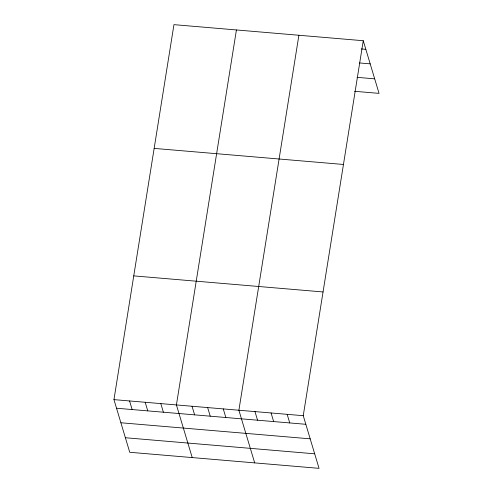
<?xml version="1.0" encoding="UTF-8"?>
<svg xmlns="http://www.w3.org/2000/svg" width="493" height="493" viewBox="0 0 493 493"><rect width="100%" height="100%" fill="white"/><g stroke="black" fill="none" stroke-linecap="round" stroke-linejoin="round"><path stroke-width="0.74" d="M363.255 40.722L303.25 415.698L319.045 468.35L129.745 452.278L113.951 399.626L173.955 24.65L363.255 40.722L379.049 93.374L354.529 91.297M236.424 29.956L176.42 404.926L192.215 457.584M298.894 35.256L238.889 410.231L254.684 462.884M361.24 48.936L365.837 49.331M359.471 62.956L370.194 63.862M357.068 77.346L374.686 78.843M154.155 148.393L343.448 164.465M133.751 275.883L323.051 291.955M113.951 399.626L303.25 415.698M116.533 408.229L305.833 424.3M120.89 422.766L310.189 438.838M125.388 437.741L314.682 453.813M287.16 414.33L289.736 422.932M271.07 412.961L273.646 421.57M254.98 411.6L257.556 420.202M223.267 408.907L225.849 417.509M207.652 407.582L210.234 416.184M192.036 406.25L194.618 414.86M160.798 403.601L163.38 412.203M145.182 402.276L147.764 410.879M129.567 400.951L132.149 409.554"/></g></svg>
